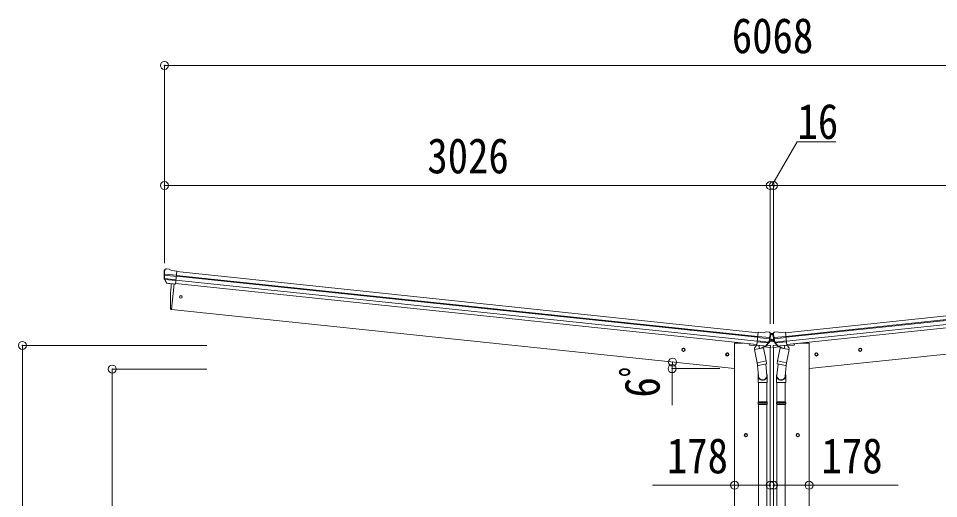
# Model space of a CAD drawing. Units: millimetres at full size, sheet at 1:40; some dimension numbers follow another scale. Extents: x -11243 to 11243, y -7760 to 7760.
# Drawn here: x -8409 to -3812, y -2806 to -408 of the extents above; entities that cross this region are included whole.
import ezdxf
from ezdxf.enums import TextEntityAlignment as Align

# ---------------------------------------------------------------- set-up
doc = ezdxf.new("R2010")
doc.units = ezdxf.units.MM
doc.header["$LTSCALE"] = 40
doc.header["$PDMODE"] = 32
doc.header["$PDSIZE"] = 40
for name, color, linetype, lineweight in [('0-3_ELV2', 4, 'Continuous', 9), ('0-6_OTH_LINE', 6, 'Continuous', 9), ('0-9_OUTLINE', 7, 'Continuous', 9)]:
    doc.layers.add(name, color=color, linetype=linetype, lineweight=lineweight)
doc.styles.add('ＭＳ ゴシック', font='')
doc.styles.get('ＭＳ ゴシック').set_extended_font_data('MS Gothic')

msp = doc.modelspace()

# ---------------------------------------------------------------- linework, layer by layer
at = {"layer": '0-3_ELV2'}
for p, q in [((-7680.38, -1667.87), (-7680.07, -1666.02)), ((-7679.68, -1690.59), (-7620.08, -1696.86)), ((-7619.46, -1691), (-7679.2, -1684.73)), ((-7673.81, -1659.98), (-7678.99, -1664.17)), ((-7673.81, -1659.98), (-7673.81, -1659.97)), ((-7656.66, -1660.31), (-7670.14, -1658.89)), ((-7643.83, -1667.69), (-7655.43, -1660.72)), ((-7643.83, -1667.69), (-7617.31, -1670.48)), ((-7624.09, -1735.03), (-7617.31, -1670.48)), ((-4716.28, -2000.73), (-7619.94, -1695.54)), ((-4715.84, -1996.55), (-7619.5, -1691.36)), ((-4713.85, -1977.65), (-7617.51, -1672.47)), ((-4577.04, -1977.65), (-1673.38, -1672.47)), ((-4575.05, -1996.55), (-1671.39, -1691.36)), ((-4574.61, -2000.73), (-1670.95, -1695.54)), ((-7669.95, -1729.02), (-7680.07, -1710.76)), ((-7678.84, -1707.35), (-7621.81, -1713.34)), ((-7668.89, -1728.59), (-7678.34, -1710.29)), ((-7677.45, -1712.01), (-7622.28, -1717.81)), ((-7659.89, -1731.26), (-7667.58, -1730.46)), ((-7667.44, -1730.24), (-7624.07, -1734.8)), ((-7659.64, -1731.38), (-7659.89, -1731.26)), ((-7634.31, -1734.05), (-7659.64, -1731.38)), ((-7630.97, -1734.3), (-7644.36, -1861.69)), ((-7634.04, -1733.98), (-7634.31, -1734.05)), ((-7624.09, -1735.03), (-7634.04, -1733.98)), ((-7623.79, -1732.14), (-4720.13, -2037.32)), ((-4718.37, -2020.59), (-7622.03, -1715.4)), ((-4572.53, -2020.59), (-1668.87, -1715.4)), ((-1667.11, -1732.14), (-4570.77, -2037.32)), ((-7644.36, -1861.69), (-7646.41, -1861.41)), ((-7644.36, -1861.69), (-4831.45, -2157.34)), ((-1646.53, -1861.69), (-4459.45, -2157.34)), ((-4720.43, -2040.21), (-4713.65, -1975.66)), ((-4687.12, -1978.45), (-4713.65, -1975.66)), ((-4687.12, -1978.45), (-4674.33, -1974.04)), ((-4673.04, -1973.9), (-4659.55, -1975.31)), ((-4617.85, -1973.9), (-4631.34, -1975.31)), ((-4603.77, -1978.45), (-4616.57, -1974.04)), ((-4603.77, -1978.45), (-4577.25, -1975.66)), ((-4570.46, -2040.21), (-4577.25, -1975.66)), ((-4661.12, -2024.52), (-4718.15, -2018.53)), ((-4656.82, -2008.31), (-4716.42, -2002.05)), ((-4715.8, -1996.19), (-4656.06, -2002.47)), ((-4659.66, -2025.88), (-4654.28, -2019.69)), ((-4658.58, -2022.35), (-4655.41, -2018.7)), ((-4656.19, -1977.14), (-4656.19, -1977.14)), ((-4656.19, -1977.14), (-4652, -1982.32)), ((-4654.28, -2018.19), (-4652.52, -2018.19)), ((-4636.98, -2019.69), (-4654.28, -2019.69)), ((-4653.95, -2003.31), (-4653.95, -2015.72)), ((-4652.23, -2018.69), (-4653.95, -2015.72)), ((-4652.72, -1981.42), (-4652.7, -1981.19)), ((-4652.7, -1981.19), (-4638.2, -1981.19)), ((-4652.23, -2018.69), (-4638.66, -2018.69)), ((-4651.41, -1986.23), (-4651.33, -1984.35)), ((-4644.19, -1985.91), (-4643.35, -1985.91)), ((-4644.19, -2014.61), (-4643.35, -2014.61)), ((-4639.48, -1986.23), (-4639.57, -1984.35)), ((-4634.7, -1977.14), (-4638.9, -1982.32)), ((-4638.66, -2018.69), (-4636.95, -2015.72)), ((-4638.37, -2018.19), (-4636.98, -2018.19)), ((-4638.17, -1981.42), (-4638.2, -1981.19)), ((-4631.02, -2026.54), (-4636.98, -2019.69)), ((-4636.95, -2003.31), (-4636.95, -2015.72)), ((-4632.12, -2022.99), (-4635.85, -2018.7)), ((-4575.09, -1996.19), (-4634.83, -2002.47)), ((-4634.7, -1977.14), (-4634.7, -1977.14)), ((-4634.08, -2008.31), (-4574.47, -2002.05)), ((-4629.77, -2024.52), (-4572.74, -2018.53)), ((-5093.81, -2066.17), (-5093.03, -2058.71)), ((-5087.74, -2070.58), (-5093.81, -2066.17)), ((-5093.03, -2058.71), (-5086.17, -2055.66)), ((-5086.17, -2055.66), (-5080.1, -2060.07)), ((-4831.45, -4909.71), (-4831.45, -2030.71)), ((-4831.45, -2030.71), (-4788.95, -2030.71)), ((-4758.67, -2033.27), (-4758.25, -2036.5)), ((-4724.55, -2043.9), (-4753.81, -2040.82)), ((-4720.43, -2040.21), (-4710.48, -2041.26)), ((-4677.03, -2044.55), (-4720.41, -2039.99)), ((-4663.45, -2028.79), (-4718.62, -2023)), ((-4710.48, -2041.26), (-4710.23, -2041.38)), ((-4710.23, -2041.38), (-4684.9, -2044.04)), ((-4684.9, -2044.04), (-4684.63, -2043.98)), ((-4684.63, -2043.98), (-4676.94, -2044.79)), ((-4650.8, -2051.65), (-4684.53, -2048.1)), ((-4675.27, -2043.23), (-4662.22, -2027.3)), ((-4674.32, -2043.87), (-4660.63, -2028.11)), ((-4671.21, -2040.45), (-4654.36, -2042.22)), ((-4653.45, -4909.71), (-4653.45, -2051.37)), ((-4651.7, -2044.82), (-4650.8, -2051.65)), ((-4639.19, -2044.82), (-4640.09, -2051.65)), ((-4640.09, -2051.65), (-4606.36, -2048.1)), ((-4637.45, -4909.71), (-4637.45, -2051.37)), ((-4619.68, -2040.45), (-4636.53, -2042.22)), ((-4616.57, -2043.87), (-4630.26, -2028.11)), ((-4615.63, -2043.23), (-4628.67, -2027.3)), ((-4627.45, -2028.79), (-4572.27, -2023)), ((-4606.27, -2043.98), (-4613.96, -2044.79)), ((-4613.86, -2044.55), (-4570.49, -2039.99)), ((-4605.99, -2044.04), (-4606.27, -2043.98)), ((-4580.66, -2041.38), (-4605.99, -2044.04)), ((-4580.41, -2041.26), (-4580.66, -2041.38)), ((-4570.46, -2040.21), (-4580.41, -2041.26)), ((-4566.34, -2043.9), (-4537.08, -2040.82)), ((-4501.95, -2030.71), (-4532.8, -2033.95)), ((-4532.22, -2033.27), (-4532.64, -2036.5)), ((-4459.45, -2030.71), (-4501.95, -2030.71)), ((-4459.45, -4909.71), (-4459.45, -2030.71)), ((-4204.72, -2055.66), (-4210.79, -2060.07)), ((-4197.86, -2058.71), (-4204.72, -2055.66)), ((-4203.15, -2070.58), (-4197.08, -2066.17)), ((-4197.08, -2066.17), (-4197.86, -2058.71)), ((-4875.02, -2089.17), (-4874.23, -2081.7)), ((-4868.95, -2093.58), (-4875.02, -2089.17)), ((-4874.23, -2081.7), (-4867.38, -2078.65)), ((-4867.38, -2078.65), (-4861.31, -2083.06)), ((-4423.52, -2078.65), (-4429.59, -2083.06)), ((-4416.66, -2081.7), (-4423.52, -2078.65)), ((-4421.95, -2093.58), (-4415.87, -2089.17)), ((-4415.87, -2089.17), (-4416.66, -2081.7)), ((-4781.45, -2485.51), (-4774.95, -2481.75)), ((-4774.95, -2481.75), (-4768.45, -2485.51)), ((-4515.95, -2481.75), (-4522.45, -2485.51)), ((-4509.45, -2485.51), (-4515.95, -2481.75)), ((-4768.45, -2493.01), (-4774.95, -2496.77)), ((-4768.45, -2485.51), (-4768.45, -2493.01)), ((-4522.45, -2485.51), (-4522.45, -2493.01)), ((-4522.45, -2493.01), (-4515.95, -2496.77))]:
    msp.add_line(p, q, dxfattribs=at)
for points in [[(-4646.71, -1985.07), (-4647.55, -1985.07), (-4647.55, -1985.91), (-4646.71, -1985.91)], [(-4646.71, -2013.77), (-4647.55, -2013.77), (-4647.55, -2014.61), (-4646.71, -2014.61)], [(-4645.03, -1984.23), (-4645.03, -1983.39), (-4645.87, -1983.39), (-4645.87, -1984.23)], [(-4645.87, -1986.75), (-4645.87, -1987.59), (-4645.03, -1987.59), (-4645.03, -1986.75)], [(-4645.03, -2012.93), (-4645.03, -2012.09), (-4645.87, -2012.09), (-4645.87, -2012.93)], [(-4645.87, -2015.45), (-4645.87, -2016.29), (-4645.03, -2016.29), (-4645.03, -2015.45)], [(-4643.35, -1985.91), (-4643.35, -1985.07), (-4644.19, -1985.07)], [(-4643.35, -2014.61), (-4643.35, -2013.77), (-4644.19, -2013.77)], [(-5080.1, -2060.07), (-5080.88, -2067.53), (-5087.74, -2070.58)], [(-4210.79, -2060.07), (-4210.01, -2067.53), (-4203.15, -2070.58)], [(-4861.31, -2083.06), (-4862.09, -2090.53), (-4868.95, -2093.58)], [(-4429.59, -2083.06), (-4428.8, -2090.53), (-4421.95, -2093.58)], [(-4774.95, -2496.77), (-4781.45, -2493.01), (-4781.45, -2485.51)], [(-4515.95, -2496.77), (-4509.45, -2493.01), (-4509.45, -2485.51)]]:
    msp.add_lwpolyline(points, dxfattribs=at)
for centre, radius in [((-7597.57, -1799.15), 6.5), ((-4645.45, -1985.49), 3.5), ((-4645.45, -2014.19), 3.5), ((-5086.96, -2063.12), 8.5), ((-5086.96, -2063.12), 7.7), ((-5086.96, -2063.12), 6.5), ((-4203.94, -2063.12), 8.5), ((-4203.94, -2063.12), 7.7), ((-4203.94, -2063.12), 6.5), ((-4868.16, -2086.12), 8.5), ((-4868.16, -2086.12), 7.7), ((-4868.16, -2086.12), 6.5), ((-4422.73, -2086.12), 8.5), ((-4422.73, -2086.12), 7.7), ((-4422.73, -2086.12), 6.5), ((-4774.95, -2489.26), 8.5), ((-4774.95, -2489.26), 7.7), ((-4515.95, -2489.26), 8.5), ((-4515.95, -2489.26), 7.7), ((-4774.95, -2489.26), 6.5), ((-4515.95, -2489.26), 6.5)]:
    msp.add_circle(centre, radius, dxfattribs=at)
for centre, radius, start, end in [((-7479.48, -1688.98), 202, 174, 185.86084), ((-7679.87, -1691.93), 1.35, 82.08073, 84.8395), ((-7682.47, -1690.38), 2.74, 355.56588, 0.97849), ((-7479.48, -1688.98), 200.2, 180.46117, 185.79991), ((-7724.47, -1682.61), 45.32, 354.35482, 357.32878), ((-7486.82, -1689.52), 192.44, 173.42422, 178.5729), ((-7670.66, -1663.86), 5, 84.04426, 128.95574), ((-7656.97, -1663.29), 3, 59.02369, 83.97631), ((-7677.44, -1709.3), 3, 185.86084, 209), ((-7675.68, -1708.91), 3, 185.79991, 207.30889), ((-7667.33, -1727.57), 2.99, 208.99261, 254.7283), ((-6749.76, -1821.49), 900, 174.35013, 182.36081), ((-7646, -1858.44), 3, 182.36081, 262), ((-4673.35, -1976.88), 3, 84.02369, 108.97631), ((-4660.08, -1980.29), 5, 39.04426, 83.95574), ((-4630.81, -1980.29), 5, 96.04426, 140.95574), ((-4617.54, -1976.88), 3, 71.02369, 95.97631), ((-4852.3, -1965.11), 200.2, 342.20009, 347.53883), ((-4852.3, -1965.11), 202, 342.13916, 354), ((-4656.91, -2009.66), 1.35, 83.1605, 85.91927), ((-4654.04, -2008.68), 2.74, 167.02151, 172.43412), ((-4611.34, -2009.82), 45.32, 170.67122, 173.64518), ((-4845.24, -1967.16), 192.44, 349.4271, 354.57578), ((-4654.28, -2019.69), 1.5, 90, 139), ((-4646.71, -1984.23), 0.84, 270, 0), ((-4646.71, -1986.75), 0.84, 0, 90), ((-4646.71, -2012.93), 0.84, 270, 0), ((-4646.71, -2015.45), 0.84, 0, 90), ((-4644.19, -1984.23), 0.84, 180, 270), ((-4644.19, -1986.75), 0.84, 90, 180), ((-4644.19, -2012.93), 0.84, 180, 270), ((-4644.19, -2015.45), 0.84, 90, 180), ((-4438.59, -1965.11), 202, 186, 197.86084), ((-4445.66, -1967.16), 192.44, 185.42422, 190.5729), ((-4636.98, -2019.69), 1.5, 41, 90), ((-4679.55, -2009.82), 45.32, 6.35482, 9.32878), ((-4636.85, -2008.68), 2.74, 7.56588, 12.97849), ((-4633.98, -2009.66), 1.35, 94.08073, 96.8395), ((-4438.59, -1965.11), 200.2, 192.46117, 197.79991), ((-4753.29, -2035.85), 5, 187.5, 264), ((-4676.58, -2041.91), 2.99, 273.2717, 319.00739), ((-4664.54, -2025.39), 3, 320.69111, 342.20009), ((-4662.89, -2026.15), 3, 319, 342.13916), ((-4654.67, -2045.21), 3, 7.5, 84), ((-4636.22, -2045.21), 3, 96, 172.5), ((-4628, -2026.15), 3, 197.86084, 221), ((-4626.35, -2025.39), 3, 197.79991, 219.30889), ((-4614.31, -2041.91), 2.99, 220.99261, 266.7283), ((-4537.6, -2035.85), 5, 276, 352.5)]:
    msp.add_arc(centre, radius, start, end, dxfattribs=at)
for centre, major_axis, ratio, start_param, end_param in [((-7677.1, -1666.5), (2.34, 1.9), 0.995767, 1.5707963, 2.2972137), ((-7481.79, -1710.93), (20.92, 199.05), 0.994373, 1.5554317, 1.5718064), ((-7672.72, -1662.96), (-5.88, -1.31), 0.24881, 5.8190815, 5.8226003), ((-7678.12, -1667.47), (0.87, 5.91), 0.020485, 4.7140547, 5.6117533), ((-7669.56, -1727.01), (-1.08, 3.13), 0.040856, 4.1415604, 4.1696818), ((-7667.13, -1727.27), (0.11, 3), 0.642905, 2.0792573, 3.037247), ((-7667.19, -1727.36), (-3.53, -2.11), 0.650902, 0.9542299, 1.0270405), ((-7667.26, -1727.47), (-1.66, -2.51), 0.997631, 0.3902369, 0.4789948), ((-4854.11, -1987.11), (20.92, 199.05), 0.994373, 1.5554317, 1.5718064), ((-4436.78, -1987.11), (-20.92, 199.05), 0.994373, 4.7113789, 4.7277536), ((-4854.61, -1987.06), (20.92, 199.05), 0.994373, 4.7113789, 4.7277536), ((-4653.54, -1985.37), (0.38, 5.97), 0.020485, 0.671432, 1.5691306), ((-4657.88, -1979.83), (5.48, -2.51), 0.24881, 0.460585, 0.4641038), ((-4654.33, -1984.21), (-1.9, 2.34), 0.995767, 3.9859716, 4.712389), ((-4636.56, -1984.21), (1.9, 2.34), 0.995767, 1.5707963, 2.2972137), ((-4633.02, -1979.83), (-5.48, -2.51), 0.24881, 5.8190815, 5.8226003), ((-4637.36, -1985.37), (-0.38, 5.97), 0.020485, 4.7140547, 5.6117533), ((-4436.28, -1987.06), (-20.92, 199.05), 0.994373, 1.5554317, 1.5718064), ((-4676.72, -2041.57), (0.51, 2.96), 0.642905, 3.2459383, 4.203928), ((-4676.63, -2041.8), (1.1, -2.8), 0.997631, 5.8041905, 5.8929484), ((-4676.67, -2041.68), (3.02, -2.79), 0.650902, 5.2561448, 5.3289554), ((-4674.28, -2041.83), (1.71, 2.84), 0.040856, 2.1135035, 2.1416249), ((-4616.61, -2041.83), (-1.71, 2.84), 0.040856, 4.1415604, 4.1696818), ((-4614.18, -2041.57), (-0.51, 2.96), 0.642905, 2.0792573, 3.037247), ((-4614.22, -2041.68), (-3.02, -2.79), 0.650902, 0.9542299, 1.0270405), ((-4614.27, -2041.8), (-1.1, -2.8), 0.997631, 0.3902369, 0.4789948)]:
    msp.add_ellipse(centre, major_axis=major_axis, ratio=ratio, start_param=start_param, end_param=end_param, dxfattribs=at)
at = {"layer": '0-6_OTH_LINE'}
for p, q in [((-1611.35, -642.65), (-7679.55, -642.65)), ((-7679.55, -642.65), (-7679.55, -1629.83)), ((-4653.45, -1242.65), (-7679.55, -1242.65)), ((-4653.45, -1242.65), (-4653.45, -1933.73)), ((-4653.45, -1242.65), (-4637.37, -1242.65)), ((-4637.45, -1242.65), (-4637.45, -1933.73)), ((-4637.45, -1242.65), (-1611.35, -1242.65)), ((-8389.29, -4359.71), (-8389.29, -2041.51)), ((-8389.29, -2041.51), (-7467.54, -2041.51)), ((-7940.29, -4359.71), (-7940.29, -2159.71)), ((-7940.29, -2159.71), (-7467.54, -2159.71)), ((-4831.45, -2739.26), (-4653.45, -2739.26)), ((-4459.45, -2739.26), (-4637.45, -2739.26))]:
    msp.add_line(p, q, dxfattribs=at)
at = {"layer": '0-6_OTH_LINE', "lineweight": 18}
for p, q in [((-5143.6, -2157.34), (-5143.6, -2338.85)), ((-5143.6, -2157.34), (-4905.81, -2157.34)), ((-4831.45, -2739.26), (-5241.46, -2739.26)), ((-4459.45, -2739.26), (-4015.19, -2739.26))]:
    msp.add_line(p, q, dxfattribs=at)
at = {"layer": '0-6_OTH_LINE'}
msp.add_lwpolyline([(-4645.41, -1242.65), (-4519.03, -1023.76), (-4325.87, -1023.76)], dxfattribs=at)
msp.add_arc((-4905.81, -2157.34), 237.79, 172.1267, 180, dxfattribs=at)
for p in [(-7679.55, -642.65), (-7679.55, -1242.65), (-4653.45, -1242.65), (-4637.45, -1242.65), (-8389.29, -2041.51), (-5141.36, -2124.77), (-7940.29, -2159.71), (-5143.6, -2157.34), (-4831.45, -2739.26), (-4653.45, -2739.26), (-4637.45, -2739.26), (-4459.45, -2739.26)]:
    msp.add_point(p, dxfattribs=at)
at = {"layer": '0-9_OUTLINE'}
for p, q in [((-4732.14, -2062.34), (-4687.26, -2053.21)), ((-4718.79, -2127.99), (-4732.14, -2062.34)), ((-4720.69, -2038.87), (-4731.89, -2055.8)), ((-4731.89, -2055.8), (-4730.62, -2062.03)), ((-4719.76, -2038.68), (-4720.69, -2038.87)), ((-4677.28, -2044.84), (-4717.95, -2040.57)), ((-4710.25, -2041.76), (-4707.33, -2056.11)), ((-4681.1, -2047), (-4705.86, -2056.75)), ((-4689.44, -2050.29), (-4688.78, -2053.51)), ((-4687.26, -2053.21), (-4673.9, -2118.86)), ((-4680.64, -2045.14), (-4680.49, -2045.87)), ((-4603.63, -2053.21), (-4616.99, -2118.86)), ((-4613.61, -2044.84), (-4572.94, -2040.57)), ((-4610.26, -2045.14), (-4610.4, -2045.87)), ((-4609.79, -2047), (-4585.04, -2056.75)), ((-4558.75, -2062.34), (-4603.63, -2053.21)), ((-4601.45, -2050.29), (-4602.11, -2053.51)), ((-4580.65, -2041.76), (-4583.57, -2056.11)), ((-4572.11, -2127.99), (-4558.75, -2062.34)), ((-4571.13, -2038.68), (-4570.2, -2038.87)), ((-4570.2, -2038.87), (-4559, -2055.8)), ((-4559, -2055.8), (-4560.27, -2062.03)), ((-4719.22, -2125.85), (-4712.57, -2193.6)), ((-4718.79, -2127.99), (-4673.9, -2118.86)), ((-4718.77, -2127.99), (-4716.24, -2140.46)), ((-4672.97, -2133.47), (-4713.93, -2141.8)), ((-4676.31, -2134.15), (-4670.75, -2189.87)), ((-4671.43, -2131.11), (-4673.92, -2118.86)), ((-4671.64, -2132.51), (-4671.64, -2132.51)), ((-4614.58, -2134.15), (-4620.14, -2189.87)), ((-4619.47, -2131.11), (-4616.98, -2118.86)), ((-4619.25, -2132.51), (-4619.25, -2132.51)), ((-4617.92, -2133.47), (-4576.96, -2141.8)), ((-4572.11, -2127.99), (-4616.99, -2118.86)), ((-4571.67, -2125.85), (-4578.33, -2193.6)), ((-4572.12, -2127.99), (-4574.66, -2140.46)), ((-4714.6, -2192.38), (-4714.6, -2227.03)), ((-4668.6, -2227.03), (-4668.6, -2192.68)), ((-4622.29, -2227.03), (-4622.29, -2192.68)), ((-4576.29, -2192.38), (-4576.29, -2227.03)), ((-4714.6, -2227.03), (-4668.6, -2227.03)), ((-4712.6, -2227.03), (-4712.6, -2323.78)), ((-4670.6, -2227.03), (-4670.6, -2323.78)), ((-4576.29, -2227.03), (-4622.29, -2227.03)), ((-4620.29, -2227.03), (-4620.29, -2323.78)), ((-4578.29, -2227.03), (-4578.29, -2323.78)), ((-4714.6, -2325.78), (-4713.6, -2323.78)), ((-4714.6, -2325.78), (-4668.6, -2325.78)), ((-4714.6, -2325.78), (-4714.6, -2333.78)), ((-4714.6, -2333.78), (-4668.6, -2333.78)), ((-4714.6, -2333.78), (-4713.6, -2335.78)), ((-4713.6, -2323.78), (-4669.6, -2323.78)), ((-4713.6, -2335.78), (-4669.6, -2335.78)), ((-4712.6, -2335.78), (-4712.6, -3352.46)), ((-4670.6, -2335.78), (-4670.6, -3352.46)), ((-4668.6, -2325.78), (-4669.6, -2323.78)), ((-4622.29, -2325.78), (-4621.29, -2323.78)), ((-4576.29, -2325.78), (-4622.29, -2325.78)), ((-4576.29, -2333.78), (-4622.29, -2333.78)), ((-4577.29, -2323.78), (-4621.29, -2323.78)), ((-4577.29, -2335.78), (-4621.29, -2335.78)), ((-4620.29, -2335.78), (-4620.29, -3352.46)), ((-4578.29, -2335.78), (-4578.29, -3352.46)), ((-4576.29, -2325.78), (-4577.29, -2323.78)), ((-4576.29, -2333.78), (-4577.29, -2335.78)), ((-4576.29, -2325.78), (-4576.29, -2333.78))]:
    msp.add_line(p, q, dxfattribs=at)
for points in [[(-4668.6, -2325.78), (-4668.6, -2333.78), (-4669.6, -2335.78)], [(-4622.29, -2325.78), (-4622.29, -2333.78), (-4621.29, -2335.78)]]:
    msp.add_lwpolyline(points, dxfattribs=at)
for centre, radius, start, end in [((-4717.9, -2040.07), 0.5, 228.73754, 264), ((-4710.83, -2041.92), 0.604, 15.29405, 86.90158), ((-4706.33, -2055.84), 1.03, 195.53431, 297.46103), ((-4681.47, -2046.07), 1, 291.5, 11.5), ((-4680.15, -2045.04), 0.5, 84, 191.5), ((-4677.23, -2044.35), 0.5, 264, 299.26246), ((-4613.67, -2044.35), 0.5, 240.73754, 276), ((-4610.75, -2045.04), 0.5, 348.5, 96), ((-4609.42, -2046.07), 1, 168.5, 248.5), ((-4584.56, -2055.84), 1.03, 242.53897, 344.46569), ((-4580.06, -2041.92), 0.604, 93.09842, 164.70595), ((-4573, -2040.07), 0.5, 276, 311.26246), ((-4714.33, -2139.84), 2, 198.03157, 281.5), ((-4673.37, -2131.51), 2, 281.5, 330.09038), ((-4673.33, -2131.53), 1.95, 330.02234, 12.45983), ((-4617.56, -2131.53), 1.95, 167.54017, 209.97766), ((-4617.52, -2131.51), 2, 209.90962, 258.5), ((-4576.56, -2139.84), 2, 258.5, 341.96843), ((-4698.6, -2192.68), 30, 0, 2.54858), ((-4592.29, -2192.68), 30, 177.45142, 180)]:
    msp.add_arc(centre, radius, start, end, dxfattribs=at)
for centre, major_axis, start_param, end_param in [((-4691.6, -2192.38), (-23, 0), 5.9588909, 9.9444346), ((-4691.6, -2192.38), (-21, 0), 0.0583862, 3.2616355), ((-4599.29, -2192.38), (23, 0), 2.621936, 6.6074797), ((-4599.29, -2192.38), (21, 0), 3.0215498, 6.2247991)]:
    msp.add_ellipse(centre, major_axis=major_axis, ratio=0.996195, start_param=start_param, end_param=end_param, dxfattribs=at)

# ---------------------------------------------------------------- texts
at = {"layer": '0-6_OTH_LINE', "color": 7, "style": 'ＭＳ ゴシック', "width": 0.85}
for s, p in [('6068', (-4845.45, -634.65)), ('16', (-4517.36, -1062.68)), ('3026', (-6366.5, -1234.65)), ('178', (-5169.93, -2732.88)), ('178', (-4397.51, -2732.88))]:
    msp.add_text(s, height=176, dxfattribs=at).set_placement(p, align=Align.BOTTOM_LEFT)
msp.add_text('6ﾟ', height=176, rotation=90, dxfattribs=at).set_placement((-5153.24, -2301.58), align=Align.BOTTOM_LEFT)

doc.saveas('drawing.dxf')
